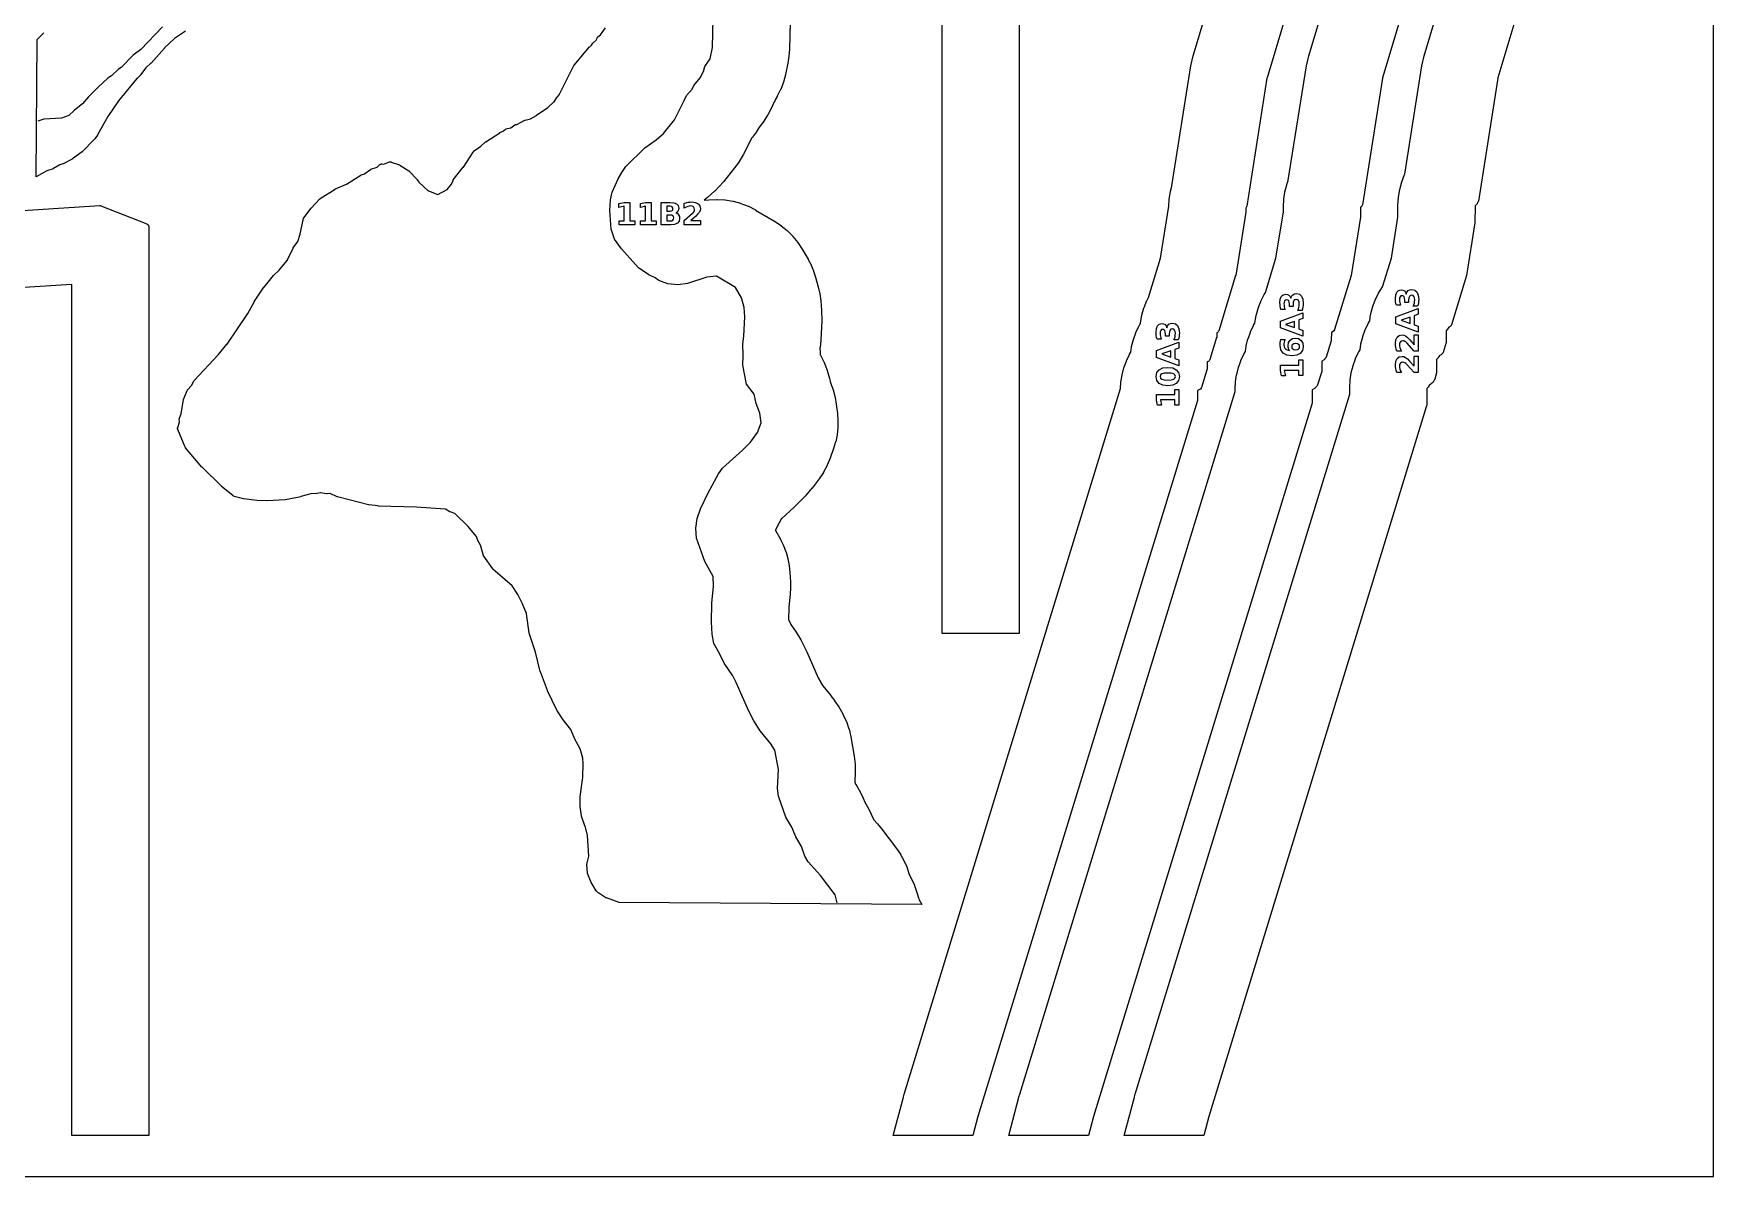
# Model space of a CAD drawing. Header units: millimetres. Extents: x 0 to 841, y 0 to 594.
# Drawn here: x 404.5 to 841, y 0 to 297 of the extents above; entities that cross this region are included whole.
import ezdxf

# ---------------------------------------------------------------- set-up
doc = ezdxf.new("R2010")
doc.units = ezdxf.units.MM
for name, color, linetype in [('CUT', 1, 'Continuous'), ('ENGRAVE', 5, 'Continuous'), ('SHEET_EDGE_DO_NOT_CUT', 8, 'Continuous')]:
    doc.layers.add(name, color=color, linetype=linetype)

msp = doc.modelspace()

# ---------------------------------------------------------------- linework, layer by layer
at = {"layer": 'CUT'}
msp.add_lwpolyline([(660.63, 141.13), (640.63, 141.13), (640.63, 543.34), (660.63, 543.34), (660.63, 141.13)], close=True, dxfattribs=at)
for points in [[(752.02, 375.7), (725.01, 285.48), (725, 285.45), (719.72, 252.11), (719.71, 252.06), (719.69, 252.01), (719.67, 251.96), (719.5, 251.63), (719.5, 251.62), (719.5, 251.61), (719.49, 250.69), (719.48, 250.62), (716.87, 234.16), (716.85, 234.09), (712.47, 219.78), (712.45, 219.74), (712.43, 219.71), (712.41, 219.67), (712.31, 219.5), (712.29, 219.47), (712.26, 219.43), (712.22, 219.4), (712.19, 219.37), (712.15, 219.34), (711.98, 219.24), (711.97, 219.23), (711.97, 219.22), (711.94, 218.13), (711.94, 218.08), (711.93, 218.04), (711.92, 218), (710.17, 212.29), (710.15, 212.24), (710.13, 212.2), (710.1, 212.15), (709.97, 211.96), (709.94, 211.92), (709.9, 211.88), (709.86, 211.84), (709.82, 211.81), (709.77, 211.79), (709.48, 211.66), (709.47, 211.65), (709.47, 211.64), (709.45, 210.03), (709.45, 209.98), (709.44, 209.94), (709.43, 209.89), (707.94, 205), (707.92, 204.95), (707.89, 204.9), (707.86, 204.85), (707.7, 204.63), (707.66, 204.59), (707.63, 204.55), (707.59, 204.52), (707.54, 204.49), (707.5, 204.47), (706.98, 204.24), (706.96, 204.23), (706.96, 204.22), (706.93, 201.79), (706.93, 201.74), (706.92, 201.7), (706.91, 201.65), (649.88, 15.55), (649.88, 15.54), (648.58, 10.62), (627.9, 10.62), (630.54, 20.63), (630.54, 20.64), (630.76, 21.4), (630.76, 21.41), (686.94, 204.76), (686.95, 204.77), (686.95, 204.79), (687.04, 206.38), (687.05, 206.43), (687.34, 208.26), (687.35, 208.31), (687.81, 210.11), (687.82, 210.15), (688.46, 211.9), (688.47, 211.94), (689.27, 213.62), (689.29, 213.66), (689.6, 214.18), (689.61, 214.19), (689.61, 214.21), (689.82, 215.62), (689.83, 215.67), (690.29, 217.47), (690.3, 217.51), (690.92, 219.26), (690.94, 219.3), (691.73, 220.98), (691.75, 221.03), (692.08, 221.59), (692.09, 221.6), (692.09, 221.61), (692.1, 221.79), (692.11, 221.84), (692.47, 223.8), (692.48, 223.85), (693.03, 225.76), (693.05, 225.81), (693.8, 227.66), (693.82, 227.7), (694.18, 228.39), (694.19, 228.4), (694.19, 228.41), (697.32, 238.63), (697.33, 238.66), (699.48, 252.19), (699.48, 252.21), (699.58, 253.93), (699.59, 253.98), (699.92, 255.96), (699.93, 256.01), (700.3, 257.39), (700.31, 257.42), (705.25, 288.58), (705.25, 288.61), (705.84, 291.19), (705.85, 291.22), (732.23, 379.34)], [(776.8, 358.28), (755.01, 285.48), (755, 285.45), (749.78, 252.49), (749.77, 252.45), (749.76, 252.41), (749.74, 252.37), (749.67, 252.21), (749.65, 252.16), (749.62, 252.11), (749.59, 252.07), (749.55, 252.04), (749.51, 252), (749.3, 251.85), (749.29, 251.84), (749.29, 251.83), (749.28, 249.36), (749.27, 249.32), (749.27, 249.29), (746.87, 234.16), (746.85, 234.09), (742.57, 220.12), (742.55, 220.07), (742.53, 220.02), (742.5, 219.98), (742.35, 219.76), (742.32, 219.72), (742.29, 219.69), (742.26, 219.66), (742.22, 219.63), (742.18, 219.61), (741.74, 219.36), (741.73, 219.36), (741.73, 219.34), (741.68, 217.29), (741.67, 217.24), (741.67, 217.2), (741.66, 217.15), (740.36, 212.92), (740.35, 212.88), (740.33, 212.84), (740.31, 212.8), (740.28, 212.76), (739.97, 212.36), (739.94, 212.32), (739.91, 212.29), (739.87, 212.26), (739.84, 212.24), (739.27, 211.88), (739.26, 211.87), (739.26, 211.86), (739.24, 209.34), (739.24, 209.29), (739.23, 209.24), (739.22, 209.2), (738.15, 205.69), (738.13, 205.64), (738.11, 205.6), (738.04, 205.46), (738.01, 205.42), (737.98, 205.38), (737.95, 205.34), (737.44, 204.83), (737.4, 204.79), (737.35, 204.76), (736.76, 204.39), (736.75, 204.38), (736.75, 204.37), (736.72, 201.1), (736.71, 201.05), (736.71, 201), (736.7, 200.96), (679.88, 15.55), (679.88, 15.54), (678.58, 10.62), (657.9, 10.62), (660.54, 20.63), (660.54, 20.64), (660.76, 21.4), (660.76, 21.41), (716.71, 203.99), (716.71, 204), (716.71, 204.02), (716.72, 204.62), (716.72, 204.65), (716.82, 206.49), (716.83, 206.54), (717.11, 208.35), (717.12, 208.4), (717.56, 210.18), (717.58, 210.23), (718.19, 211.96), (718.21, 212), (718.98, 213.67), (719, 213.71), (719.38, 214.36), (719.39, 214.37), (719.39, 214.38), (719.6, 215.8), (719.61, 215.85), (720.06, 217.64), (720.07, 217.69), (720.68, 219.43), (720.7, 219.47), (721.48, 221.15), (721.5, 221.2), (721.83, 221.77), (721.84, 221.78), (721.84, 221.8), (721.84, 221.8), (721.85, 221.84), (722.17, 223.71), (722.18, 223.76), (722.68, 225.59), (722.69, 225.64), (723.37, 227.41), (723.39, 227.46), (724.24, 229.16), (724.26, 229.2), (724.59, 229.73), (724.6, 229.73), (724.6, 229.74), (727.32, 238.63), (727.33, 238.66), (729.25, 250.72), (729.25, 250.73), (729.25, 250.73), (729.25, 251.96), (729.25, 251.98), (729.36, 253.89), (729.36, 253.94), (729.65, 255.82), (729.66, 255.87), (730.12, 257.71), (730.14, 257.76), (730.53, 258.86), (730.54, 258.87), (730.54, 258.88), (735.25, 288.58), (735.25, 288.61), (735.84, 291.19), (735.85, 291.22), (756.97, 361.77)], [(806.58, 357.52), (785.01, 285.48), (785, 285.45), (779.93, 253.48), (779.92, 253.43), (779.91, 253.39), (779.89, 253.34), (779.65, 252.84), (779.62, 252.79), (779.59, 252.75), (779.56, 252.71), (779.08, 252.2), (779.07, 252.2), (779.07, 252.18), (779.05, 247.92), (779.04, 247.88), (779.04, 247.84), (776.87, 234.16), (776.85, 234.09), (772.93, 221.32), (772.91, 221.27), (772.89, 221.22), (772.86, 221.18), (772.77, 221.05), (772.74, 221.01), (772.7, 220.97), (772.66, 220.94), (772.61, 220.91), (772.25, 220.7), (772.24, 220.69), (772.23, 220.68), (771.93, 220.18), (771.9, 220.14), (771.86, 220.09), (771.56, 219.77), (771.55, 219.76), (771.55, 219.75), (771.54, 216.89), (771.54, 216.85), (771.53, 216.8), (771.52, 216.75), (770.74, 214.15), (770.72, 214.11), (770.7, 214.07), (770.68, 214.03), (770.65, 213.99), (770.39, 213.65), (770.36, 213.62), (770.33, 213.59), (770.29, 213.56), (770.25, 213.53), (769.73, 213.22), (769.72, 213.21), (769.71, 213.2), (769.51, 212.82), (769.48, 212.77), (769.44, 212.73), (769.05, 212.29), (769.04, 212.28), (769.04, 212.27), (769.03, 208.98), (769.02, 208.92), (769.01, 208.86), (768.61, 207.23), (768.6, 207.18), (768.58, 207.13), (768.55, 207.09), (768.17, 206.44), (768.14, 206.4), (768.1, 206.36), (768.06, 206.32), (767.68, 205.99), (767.64, 205.96), (767.59, 205.93), (767.22, 205.73), (767.21, 205.73), (767.2, 205.72), (766.99, 205.32), (766.96, 205.27), (766.93, 205.23), (766.55, 204.8), (766.54, 204.79), (766.54, 204.78), (766.5, 200.4), (766.5, 200.36), (766.49, 200.31), (766.48, 200.26), (709.88, 15.55), (709.88, 15.54), (708.58, 10.62), (687.9, 10.62), (690.54, 20.63), (690.54, 20.64), (690.76, 21.4), (690.76, 21.41), (746.49, 203.28), (746.49, 203.29), (746.49, 203.3), (746.51, 205.04), (746.51, 205.06), (746.61, 206.94), (746.62, 206.99), (746.9, 208.84), (746.91, 208.88), (747.37, 210.69), (747.38, 210.74), (748.01, 212.5), (748.03, 212.54), (748.82, 214.24), (748.84, 214.28), (749.17, 214.83), (749.18, 214.84), (749.18, 214.85), (749.4, 216.31), (749.41, 216.36), (749.87, 218.19), (749.89, 218.24), (750.52, 220.02), (750.54, 220.06), (751.35, 221.77), (751.37, 221.81), (751.68, 222.32), (751.68, 222.33), (751.69, 222.35), (751.92, 223.87), (751.93, 223.92), (752.42, 225.81), (752.44, 225.86), (753.11, 227.69), (753.13, 227.74), (753.99, 229.5), (754.01, 229.54), (755.04, 231.2), (755.05, 231.21), (755.05, 231.22), (757.32, 238.63), (757.33, 238.67), (759.02, 249.29), (759.02, 249.3), (759.02, 249.31), (759.04, 252.38), (759.04, 252.41), (759.15, 254.43), (759.16, 254.48), (759.48, 256.46), (759.49, 256.51), (760.01, 258.45), (760.03, 258.5), (760.75, 260.37), (760.77, 260.42), (760.78, 260.45), (760.79, 260.46), (760.79, 260.47), (765.25, 288.58), (765.25, 288.61), (765.84, 291.19), (765.85, 291.22), (786.66, 360.72)], [(444.01, 297.67), (441.07, 295.69), (441.06, 295.68), (441.05, 295.68), (438.51, 293.27), (438.5, 293.25), (435.01, 289.33), (434.97, 289.29), (433.65, 288.12), (433.64, 288.11), (433.63, 288.1), (432.3, 286.26), (432.27, 286.23), (432.25, 286.2), (431.38, 285.35), (431.36, 285.33), (426.6, 279.52), (426.59, 279.5), (423.8, 275.47), (423.78, 275.45), (421.12, 270.67), (421.09, 270.63), (420.4, 269.63), (420.37, 269.6), (420.34, 269.57), (417.16, 266.3), (417.13, 266.27), (417.1, 266.24), (414.6, 264.42), (414.57, 264.4), (414.54, 264.38), (412.21, 263.18), (412.17, 263.17), (412.13, 263.15), (411.34, 262.89), (411.33, 262.89), (411.32, 262.88), (409.65, 261.91), (409.6, 261.88), (409.55, 261.87), (407.92, 261.33), (407.91, 261.32), (407.9, 261.32), (405.16, 259.74), (405.41, 295.48), (407.17, 297.23)], [(601.06, 300.07), (600.9, 292.97), (600.9, 292.95), (600.78, 291.14), (600.77, 291.09), (600.48, 289.31), (600.48, 289.29), (599.86, 286.34), (599.85, 286.32), (599.35, 284.4), (599.33, 284.35), (598.64, 282.51), (598.62, 282.46), (597.75, 280.7), (597.72, 280.65), (597.2, 279.82), (597.19, 279.81), (597.18, 279.79), (597, 279.3), (596.98, 279.26), (596.25, 277.72), (596.24, 277.7), (595.38, 276.09), (595.36, 276.07), (594.35, 274.38), (594.32, 274.34), (593.14, 272.75), (593.13, 272.74), (592.96, 272.53), (592.95, 272.52), (592.94, 272.51), (592.37, 271.55), (592.35, 271.51), (591.28, 270.05), (591.25, 270.01), (591.05, 269.78), (591.05, 269.78), (591.04, 269.77), (588.86, 265.5), (588.85, 265.48), (587.85, 263.76), (587.82, 263.71), (586.66, 262.1), (586.64, 262.08), (583.76, 258.49), (583.75, 258.48), (582.68, 257.25), (582.65, 257.22), (581.48, 256.08), (581.46, 256.07), (579.62, 254.43), (579.6, 254.41), (578.72, 253.72), (578.71, 253.71), (578.72, 253.71), (579.98, 253.83), (580, 253.83), (582.06, 253.92), (582.11, 253.92), (584.15, 253.8), (584.2, 253.79), (586.22, 253.46), (586.27, 253.44), (588.23, 252.9), (588.28, 252.88), (590.18, 252.13), (590.23, 252.11), (592.06, 251.16), (592.08, 251.15), (597.03, 248.23), (597.06, 248.21), (598.74, 247.1), (598.79, 247.07), (600.34, 245.79), (600.38, 245.76), (601.79, 244.33), (601.83, 244.29), (603.09, 242.73), (603.12, 242.68), (604.21, 240.99), (604.23, 240.96), (605.73, 238.35), (605.74, 238.33), (606.51, 236.87), (606.52, 236.83), (607.16, 235.32), (607.17, 235.28), (607.68, 233.71), (607.68, 233.69), (608.37, 231.21), (608.38, 231.18), (608.78, 229.41), (608.79, 229.36), (609.03, 227.56), (609.03, 227.53), (609.24, 225.09), (609.24, 225.05), (609.29, 222.4), (609.29, 222.36), (609.04, 217.39), (609.04, 217.36), (608.85, 215.44), (608.84, 215.42), (608.82, 215.26), (608.82, 215.25), (608.82, 215.24), (608.86, 214.08), (608.86, 214.06), (608.86, 213.62), (608.86, 213.6), (608.87, 213.59), (608.92, 213.52), (608.94, 213.47), (609.93, 211.56), (609.95, 211.51), (610.73, 209.51), (610.74, 209.45), (611.29, 207.36), (611.3, 207.33), (611.45, 206.63), (611.45, 206.61), (611.45, 206.6), (611.78, 205.79), (611.79, 205.77), (612.35, 204.15), (612.37, 204.11), (612.79, 202.46), (612.8, 202.42), (613.08, 200.73), (613.08, 200.71), (613.38, 198.23), (613.38, 198.21), (613.52, 196.41), (613.52, 196.36), (613.49, 194.57), (613.48, 194.52), (613.29, 192.74), (613.28, 192.69), (612.92, 190.94), (612.91, 190.89), (612.39, 189.17), (612.38, 189.14), (611.51, 186.67), (611.5, 186.65), (610.74, 184.8), (610.71, 184.76), (609.78, 183.01), (609.75, 182.97), (608.63, 181.31), (608.62, 181.29), (606.78, 178.85), (606.76, 178.82), (604.98, 176.77), (604.96, 176.75), (602.87, 174.65), (602.86, 174.64), (602.15, 173.96), (602.14, 173.95), (598.9, 171), (598.89, 170.99), (598.88, 170.98), (597.65, 168.72), (597.65, 168.7), (597.28, 167.91), (597.28, 167.9), (597.28, 167.89), (598.56, 165.57), (598.57, 165.55), (599.35, 163.97), (599.37, 163.93), (600, 162.29), (600.02, 162.25), (600.5, 160.56), (600.51, 160.51), (600.84, 158.79), (600.85, 158.74), (601.02, 156.98), (601.02, 156.96), (601.15, 154.48), (601.15, 154.46), (601.18, 152.95), (601.18, 152.91), (601.08, 151.4), (601.08, 151.38), (600.72, 147.81), (600.72, 147.79), (600.67, 144.72), (600.67, 144.7), (600.67, 144.69), (600.74, 144.56), (600.75, 144.55), (601.28, 143.44), (601.29, 143.43), (601.29, 143.42), (602.66, 141.42), (602.68, 141.4), (603.85, 139.46), (603.86, 139.43), (604.77, 137.72), (604.77, 137.7), (605.42, 136.37), (605.42, 136.35), (608.37, 129.58), (608.38, 129.57), (608.95, 128.5), (608.96, 128.48), (609.59, 127.5), (609.6, 127.48), (611.64, 124.94), (611.66, 124.92), (612.6, 123.64), (612.61, 123.63), (613.7, 122.02), (613.71, 122), (614.78, 120.22), (614.81, 120.17), (615.68, 118.3), (615.7, 118.26), (616.37, 116.3), (616.39, 116.25), (616.85, 114.23), (616.85, 114.2), (617.72, 109.22), (617.72, 109.2), (617.97, 107.16), (617.97, 107.11), (618, 105.06), (618, 105.03), (617.91, 102.55), (617.91, 102.54), (617.91, 102.53), (618.11, 101.96), (618.12, 101.95), (618.12, 101.94), (618.59, 101.17), (618.6, 101.15), (619.37, 99.77), (619.39, 99.73), (620.04, 98.29), (620.05, 98.27), (620.47, 97.24), (620.47, 97.23), (620.48, 97.22), (621.17, 96.08), (621.18, 96.06), (622.16, 94.22), (622.18, 94.17), (622.73, 92.81), (622.73, 92.8), (622.74, 92.79), (623.81, 91.61), (623.82, 91.6), (624.94, 90.24), (624.95, 90.22), (628.72, 85.23), (628.73, 85.21), (629.74, 83.73), (629.76, 83.7), (630.63, 82.14), (630.65, 82.1), (631.37, 80.48), (631.39, 80.44), (631.96, 78.74), (631.97, 78.72), (632.09, 78.3), (632.09, 78.29), (632.1, 78.28), (632.42, 77.68), (632.44, 77.66), (633.37, 75.67), (633.39, 75.62), (634.09, 73.54), (634.1, 73.51), (634.42, 72.37), (634.43, 72.35), (634.59, 71.95), (634.6, 71.92), (635.32, 70.66), (556.67, 71.21), (553.33, 72.36), (553.33, 72.36), (553.28, 72.38), (553.23, 72.41), (551.36, 73.57), (551.32, 73.59), (551.29, 73.62), (551.26, 73.65), (550.78, 74.15), (550.75, 74.19), (550.72, 74.23), (549.52, 76.09), (549.49, 76.13), (549.48, 76.17), (548.45, 78.69), (548.44, 78.74), (548.42, 78.79), (548.42, 78.84), (548.28, 81.03), (548.28, 81.08), (548.28, 81.12), (548.29, 81.17), (548.75, 83.22), (548.76, 83.23), (548.76, 83.24), (548.45, 88.61), (548.45, 88.62), (548.44, 88.63), (547.79, 91.11), (547.78, 91.14), (546.88, 93.6), (546.87, 93.65), (546.86, 93.7), (546.53, 96.17), (546.53, 96.23), (546.53, 98.67), (546.54, 98.74), (547.21, 103.65), (547.21, 103.68), (547.27, 107.39), (547.27, 107.4), (547.26, 108.63), (547.26, 108.65), (547.25, 108.66), (546.54, 111.12), (546.53, 111.13), (546.53, 111.14), (545.15, 113.59), (545.12, 113.65), (544.09, 116.16), (544.09, 116.17), (544.08, 116.18), (542.1, 118.63), (542.07, 118.67), (540.5, 121.13), (540.47, 121.18), (538.07, 126.22), (538.06, 126.26), (536.19, 131.16), (536.17, 131.21), (534.9, 136.24), (534.9, 136.25), (533.28, 141.2), (533.27, 141.25), (533.26, 141.29), (532.55, 146.24), (532.55, 146.25), (532.55, 146.26), (531.55, 148.76), (531.55, 148.78), (530.34, 151.23), (530.33, 151.26), (528.85, 153.5), (528.84, 153.51), (528.84, 153.51), (523.87, 157.83), (523.83, 157.87), (523.79, 157.91), (521.46, 161.15), (521.44, 161.19), (521.42, 161.23), (521.4, 161.27), (521.39, 161.31), (520.72, 163.82), (520.72, 163.83), (520.71, 163.85), (519.86, 165.4), (519.84, 165.44), (519.82, 165.48), (519.55, 166.33), (519.54, 166.34), (519.54, 166.35), (517.44, 168.86), (517.43, 168.88), (513.98, 172.28), (513.98, 172.29), (513.96, 172.3), (512.72, 172.7), (512.67, 172.72), (512.62, 172.74), (511.49, 173.39), (511.48, 173.4), (511.47, 173.4), (503.99, 173.89), (503.98, 173.89), (494.04, 174.22), (494, 174.23), (491.58, 174.5), (491.51, 174.51), (483.49, 176.57), (483.44, 176.58), (483.4, 176.6), (481.52, 177.48), (481.51, 177.49), (481.5, 177.49), (480.76, 177.41), (480.72, 177.41), (480.67, 177.41), (480.63, 177.42), (479.03, 177.67), (479.01, 177.67), (479, 177.67), (478.21, 177.49), (478.17, 177.48), (478.12, 177.48), (476.53, 177.41), (476.51, 177.41), (476.5, 177.4), (473.95, 176.66), (473.91, 176.65), (469.92, 175.82), (469.88, 175.82), (469.84, 175.81), (465.18, 175.6), (465.14, 175.6), (462.54, 175.7), (462.5, 175.7), (459.1, 176.07), (459.06, 176.07), (459.02, 176.08), (456.62, 176.73), (456.56, 176.75), (456.51, 176.77), (456.33, 176.87), (456.28, 176.89), (456.24, 176.93), (453.36, 179.32), (453.33, 179.35), (448.27, 184.31), (448.24, 184.34), (443.99, 189.36), (443.96, 189.4), (443.93, 189.44), (443.91, 189.49), (441.98, 194.09), (441.97, 194.13), (441.95, 194.18), (441.93, 194.31), (441.92, 194.36), (441.92, 194.41), (441.92, 194.45), (441.93, 194.5), (441.94, 194.55), (442.42, 196.1), (442.42, 196.11), (442.42, 196.12), (442.36, 196.81), (442.36, 196.87), (442.37, 196.92), (442.38, 196.97), (442.39, 197.02), (442.82, 198.2), (442.83, 198.22), (442.83, 198.23), (443.44, 201.82), (443.45, 201.88), (443.47, 201.93), (444.44, 204.27), (444.46, 204.32), (444.49, 204.36), (444.52, 204.4), (445.5, 205.56), (445.5, 205.57), (445.51, 205.58), (446.21, 206.83), (446.24, 206.88), (446.28, 206.93), (452.5, 213.55), (452.51, 213.56), (454.75, 216.3), (454.76, 216.31), (460.18, 224.23), (460.19, 224.26), (461.87, 227.41), (461.9, 227.46), (464.36, 231.07), (464.39, 231.11), (466.86, 234.15), (466.9, 234.2), (468.2, 235.44), (468.22, 235.46), (470.47, 238.15), (470.47, 238.16), (470.48, 238.17), (471.95, 241.27), (471.97, 241.31), (471.99, 241.35), (473.16, 242.96), (473.17, 242.97), (473.17, 242.99), (473.75, 244.91), (473.75, 244.93), (474.64, 248.96), (474.66, 249.01), (474.68, 249.06), (474.7, 249.11), (474.73, 249.16), (476.61, 251.6), (476.65, 251.64), (478.9, 254.02), (478.95, 254.06), (479, 254.1), (482.85, 256.58), (482.88, 256.6), (482.92, 256.62), (485.81, 257.84), (485.82, 257.84), (485.83, 257.85), (489.51, 260.25), (489.55, 260.27), (489.59, 260.29), (489.63, 260.31), (490.54, 260.59), (490.55, 260.6), (490.56, 260.6), (492.02, 261.66), (492.06, 261.69), (492.1, 261.71), (492.15, 261.73), (493.8, 262.32), (493.81, 262.33), (493.82, 262.34), (494.46, 262.95), (494.49, 262.98), (494.53, 263.01), (494.58, 263.03), (494.62, 263.05), (494.67, 263.06), (494.8, 263.1), (494.86, 263.12), (494.91, 263.12), (494.96, 263.12), (495.52, 263.1), (495.53, 263.1), (495.55, 263.1), (496.97, 263.63), (497.01, 263.64), (497.06, 263.65), (497.11, 263.66), (497.16, 263.66), (497.21, 263.66), (497.33, 263.64), (497.38, 263.63), (497.43, 263.62), (499.56, 262.88), (499.61, 262.86), (499.66, 262.83), (502.02, 261.31), (502.06, 261.29), (502.09, 261.26), (502.12, 261.23), (504.15, 259.04), (504.18, 259), (504.21, 258.97), (504.58, 258.4), (504.58, 258.39), (504.59, 258.38), (507.06, 256.12), (507.07, 256.12), (507.08, 256.11), (509.55, 255.16), (509.56, 255.16), (509.57, 255.16), (511.98, 256.47), (511.99, 256.47), (512, 256.48), (513.08, 257.88), (513.09, 257.88), (513.09, 257.89), (513.49, 258.85), (513.5, 258.89), (513.53, 258.93), (513.55, 258.97), (516.16, 262.28), (516.18, 262.3), (518.75, 266.22), (518.79, 266.27), (518.82, 266.31), (519.19, 266.67), (519.22, 266.69), (519.26, 266.72), (520.71, 267.72), (520.74, 267.74), (521.96, 268.84), (521.99, 268.86), (522.02, 268.88), (525.61, 271.25), (525.67, 271.29), (526.69, 271.76), (526.7, 271.77), (526.71, 271.78), (527.1, 272.12), (527.14, 272.15), (527.18, 272.17), (527.22, 272.2), (527.27, 272.21), (527.32, 272.23), (528.45, 272.5), (528.46, 272.5), (528.47, 272.51), (529.54, 273.26), (529.57, 273.29), (529.62, 273.31), (529.66, 273.33), (529.7, 273.34), (529.74, 273.35), (530.05, 273.4), (530.06, 273.4), (530.07, 273.41), (532.15, 274.48), (532.2, 274.51), (532.26, 274.53), (533.58, 274.86), (533.59, 274.86), (533.6, 274.86), (535.16, 275.75), (535.18, 275.76), (538.11, 277.76), (538.14, 277.79), (539.72, 279.25), (539.73, 279.26), (539.74, 279.27), (540.47, 280.41), (540.5, 280.44), (540.52, 280.47), (541.18, 281.2), (541.19, 281.21), (541.19, 281.22), (544.92, 288.68), (544.95, 288.73), (544.98, 288.78), (548.94, 293.53), (548.98, 293.57), (549.01, 293.6), (549.48, 293.98), (549.49, 293.98), (549.49, 294), (549.83, 294.53), (549.86, 294.57), (549.89, 294.61), (549.93, 294.64), (550.67, 295.29), (550.67, 295.3), (550.68, 295.31), (551.02, 295.99), (551.04, 296.03), (551.07, 296.07), (551.11, 296.11), (551.15, 296.15), (551.79, 296.67), (551.79, 296.68), (551.8, 296.69), (553.09, 298.53)], [(382.82, 249.81), (421.73, 252.32), (421.78, 252.32), (421.84, 252.31), (421.89, 252.3), (421.94, 252.28), (433.89, 247.55), (433.93, 247.54), (433.97, 247.51), (434, 247.49), (434.04, 247.46), (434.24, 247.28), (434.27, 247.25), (434.3, 247.21), (434.33, 247.17), (434.36, 247.13), (434.37, 247.08), (434.39, 247.03), (434.43, 246.88), (434.43, 246.84), (434.44, 246.8), (434.44, 246.76), (434.44, 10.62), (414.44, 10.62), (414.44, 231.79), (414.44, 231.81), (414.43, 231.81), (384.1, 229.85)]]:
    msp.add_lwpolyline(points, dxfattribs=at)
at = {"layer": 'ENGRAVE'}
for points in [[(437.99, 298.77), (432.36, 292.9), (430.4, 291.35), (427.29, 288.23), (426.56, 287.73), (424.77, 286.04), (423.82, 285.45), (421.26, 283.04), (418.76, 280.55), (417.22, 278.73), (415.1, 277.09), (413.65, 275.75), (411.75, 275.01), (407.2, 274.79), (405.56, 274.22)], [(613.35, 71.11), (612.75, 73.18), (608.97, 78.2), (605.8, 81.71), (604.9, 83.24), (604.04, 85.74), (602.53, 88.26), (601.51, 90.76), (599.94, 93.35), (598.03, 98.8), (597.83, 100.84), (598.02, 105.79), (597.15, 110.79), (596.05, 112.42), (593.34, 115.79), (591.69, 118.36), (590.35, 120.87), (587.08, 128.38), (586.17, 130.11), (583.92, 133.39), (582.72, 135.88), (581.25, 138.53), (580.79, 140.91), (580.66, 144.05), (580.73, 148.96), (581.18, 153.41), (581.05, 155.91), (578.89, 159.82), (576.72, 165.91), (576.55, 168.44), (576.94, 170.94), (577.83, 173.46), (579.75, 177.65), (582.43, 182.59), (583.52, 184.04), (588.69, 188.75), (590.79, 190.86), (592.64, 193.33), (593.53, 195.82), (593.22, 198.32), (592.22, 200.83), (591.7, 203.33), (589.79, 205.89), (588.77, 210.83), (588.87, 213.37), (588.77, 216.38), (589.06, 218.37), (589.31, 223.38), (589.1, 225.85), (588.41, 228.36), (586.89, 230.99), (581.91, 233.93), (579.41, 233.68), (574.4, 232.08), (571.87, 231.67), (569.3, 231.93), (566.94, 232.86), (566.04, 233.52), (564.37, 234.3), (561.68, 236.12), (557.25, 241.05), (555.44, 243.56), (554.59, 246.13), (554.24, 251.06), (554.37, 253.79), (554.86, 255.8), (556.41, 259.23), (557.33, 260.89), (558.37, 262.43), (563.31, 267.28), (566.3, 269.35), (568.16, 271), (571.05, 274.61), (573.59, 279.58), (574.13, 280.95), (575.66, 282.54), (576.06, 283.48), (577.72, 285.49), (578.59, 287.12), (578.91, 288.49), (580.28, 290.44), (580.91, 293.41), (581.08, 300.9)]]:
    msp.add_lwpolyline(points, dxfattribs=at)
for points in [[(575.24, 248.41), (577.8, 248.41), (577.8, 247.3), (573.56, 247.3), (573.56, 248.41), (575.69, 250.29), (575.94, 250.54), (576.11, 250.79), (576.22, 251.04), (576.25, 251.3), (576.18, 251.67), (575.98, 251.96), (575.66, 252.15), (575.24, 252.21), (574.88, 252.17), (574.47, 252.06), (574.04, 251.87), (573.58, 251.61), (573.58, 252.9), (574.08, 253.04), (574.58, 253.15), (575.07, 253.22), (575.56, 253.24), (576.49, 253.12), (577.18, 252.78), (577.62, 252.23), (577.76, 251.49), (577.7, 251.03), (577.52, 250.6), (577.14, 250.12), (576.48, 249.5), (575.24, 248.41)], [(556.64, 248.34), (557.97, 248.34), (557.97, 252.11), (556.6, 251.83), (556.6, 252.85), (557.96, 253.13), (559.39, 253.13), (559.39, 248.34), (560.72, 248.34), (560.72, 247.3), (556.64, 247.3), (556.64, 248.34)], [(562.2, 248.34), (563.53, 248.34), (563.53, 252.11), (562.17, 251.83), (562.17, 252.85), (563.52, 253.13), (564.95, 253.13), (564.95, 248.34), (566.28, 248.34), (566.28, 247.3), (562.2, 247.3), (562.2, 248.34)], [(571.35, 250.42), (571.78, 250.22), (572.1, 249.9), (572.3, 249.48), (572.37, 248.97), (572.23, 248.24), (571.8, 247.72), (571.08, 247.41), (570.06, 247.3), (567.57, 247.3), (567.57, 253.13), (569.83, 253.13), (570.87, 253.04), (571.59, 252.77), (571.99, 252.29), (572.13, 251.59), (572.08, 251.2), (571.93, 250.87), (571.69, 250.61), (571.35, 250.42)], [(569.9, 250.88), (570.22, 250.91), (570.44, 251.03), (570.58, 251.23), (570.63, 251.49), (570.58, 251.76), (570.44, 251.95), (570.22, 252.07), (569.9, 252.11), (569.07, 252.11), (569.07, 250.88), (569.9, 250.88)], [(569.95, 248.33), (570.35, 248.37), (570.64, 248.52), (570.81, 248.76), (570.86, 249.09), (570.81, 249.43), (570.64, 249.66), (570.35, 249.81), (569.95, 249.85), (569.07, 249.85), (569.07, 248.33), (569.95, 248.33)], [(731.16, 228.23), (731.37, 228.75), (731.69, 229.12), (732.12, 229.35), (732.65, 229.43), (733.41, 229.26), (733.97, 228.77), (734.31, 227.95), (734.42, 226.83), (734.4, 226.38), (734.35, 225.93), (734.26, 225.48), (734.13, 225.04), (732.97, 225.04), (733.16, 225.46), (733.29, 225.87), (733.37, 226.29), (733.4, 226.69), (733.34, 227.22), (733.19, 227.61), (732.94, 227.85), (732.59, 227.93), (732.24, 227.85), (731.99, 227.6), (731.84, 227.2), (731.79, 226.64), (731.79, 226.04), (730.82, 226.04), (730.82, 226.67), (730.77, 227.16), (730.64, 227.51), (730.42, 227.72), (730.1, 227.79), (729.8, 227.72), (729.58, 227.52), (729.44, 227.19), (729.4, 226.76), (729.42, 226.39), (729.48, 226.02), (729.58, 225.65), (729.72, 225.29), (728.62, 225.29), (728.51, 225.73), (728.43, 226.17), (728.38, 226.6), (728.37, 227.03), (728.46, 228.02), (728.74, 228.73), (729.21, 229.15), (729.86, 229.29), (730.33, 229.23), (730.7, 229.02), (730.98, 228.69), (731.16, 228.23)], [(761.16, 229.32), (761.37, 229.84), (761.69, 230.22), (762.12, 230.45), (762.65, 230.53), (763.41, 230.36), (763.97, 229.86), (764.31, 229.04), (764.42, 227.92), (764.4, 227.47), (764.35, 227.02), (764.26, 226.57), (764.13, 226.13), (762.97, 226.13), (763.16, 226.55), (763.29, 226.97), (763.37, 227.38), (763.4, 227.79), (763.35, 228.31), (763.19, 228.7), (762.94, 228.94), (762.6, 229.02), (762.25, 228.94), (761.99, 228.7), (761.84, 228.29), (761.79, 227.73), (761.79, 227.13), (760.82, 227.13), (760.82, 227.76), (760.77, 228.26), (760.64, 228.61), (760.42, 228.82), (760.1, 228.88), (759.8, 228.82), (759.58, 228.61), (759.44, 228.29), (759.4, 227.85), (759.42, 227.49), (759.48, 227.12), (759.58, 226.75), (759.72, 226.38), (758.62, 226.38), (758.51, 226.82), (758.43, 227.26), (758.38, 227.7), (758.37, 228.12), (758.46, 229.12), (758.74, 229.82), (759.21, 230.25), (759.87, 230.39), (760.33, 230.32), (760.7, 230.12), (760.98, 229.78), (761.16, 229.32)], [(733.24, 222.58), (733.24, 220.23), (734.31, 219.86), (734.31, 218.35), (728.47, 220.51), (728.47, 222.3), (734.31, 224.46), (734.31, 222.95), (733.24, 222.58)], [(763.24, 223.68), (763.24, 221.33), (764.31, 220.96), (764.31, 219.44), (758.47, 221.6), (758.47, 223.4), (764.31, 225.56), (764.31, 224.05), (763.24, 223.68)], [(762.16, 221.7), (762.16, 223.3), (759.84, 222.5), (762.16, 221.7)], [(698.97, 220.56), (699.18, 221.08), (699.5, 221.46), (699.93, 221.69), (700.46, 221.77), (701.22, 221.6), (701.78, 221.1), (702.12, 220.28), (702.23, 219.16), (702.21, 218.71), (702.16, 218.26), (702.07, 217.81), (701.94, 217.37), (700.78, 217.37), (700.96, 217.79), (701.1, 218.21), (701.18, 218.62), (701.21, 219.03), (701.15, 219.55), (701, 219.94), (700.75, 220.18), (700.4, 220.26), (700.05, 220.18), (699.8, 219.94), (699.65, 219.53), (699.6, 218.97), (699.6, 218.37), (698.63, 218.37), (698.63, 219), (698.58, 219.5), (698.45, 219.85), (698.23, 220.06), (697.91, 220.12), (697.61, 220.06), (697.39, 219.85), (697.25, 219.53), (697.21, 219.09), (697.23, 218.73), (697.29, 218.36), (697.39, 217.99), (697.53, 217.62), (696.43, 217.62), (696.32, 218.06), (696.24, 218.5), (696.19, 218.94), (696.18, 219.36), (696.27, 220.36), (696.55, 221.06), (697.02, 221.49), (697.67, 221.63), (698.14, 221.56), (698.51, 221.36), (698.79, 221.02), (698.97, 220.56)], [(732.16, 220.61), (732.16, 222.2), (729.84, 221.41), (732.16, 220.61)], [(763.2, 216.14), (763.2, 218.71), (764.31, 218.71), (764.31, 214.47), (763.2, 214.47), (761.32, 216.6), (761.07, 216.85), (760.82, 217.02), (760.57, 217.12), (760.31, 217.16), (759.94, 217.09), (759.65, 216.88), (759.46, 216.56), (759.4, 216.15), (759.43, 215.78), (759.55, 215.38), (759.73, 214.95), (759.99, 214.49), (758.71, 214.49), (758.57, 214.99), (758.46, 215.49), (758.39, 215.98), (758.37, 216.46), (758.48, 217.39), (758.83, 218.09), (759.38, 218.53), (760.12, 218.67), (760.58, 218.61), (761, 218.42), (761.49, 218.04), (762.11, 217.39), (763.2, 216.14)], [(701.05, 214.92), (701.05, 212.57), (702.12, 212.2), (702.12, 210.68), (696.28, 212.84), (696.28, 214.64), (702.12, 216.8), (702.12, 215.29), (701.05, 214.92)], [(699.97, 212.94), (699.97, 214.54), (697.65, 213.74), (699.97, 212.94)], [(728.63, 217.5), (729.7, 217.5), (729.55, 217.14), (729.44, 216.8), (729.38, 216.47), (729.36, 216.16), (729.45, 215.56), (729.73, 215.11), (730.2, 214.81), (730.84, 214.67), (730.67, 214.94), (730.55, 215.23), (730.48, 215.55), (730.46, 215.89), (730.59, 216.7), (730.98, 217.33), (731.59, 217.74), (732.35, 217.88), (733.2, 217.73), (733.85, 217.27), (734.28, 216.55), (734.42, 215.62), (734.23, 214.61), (733.65, 213.86), (732.72, 213.4), (731.47, 213.24), (730.18, 213.42), (729.2, 213.97), (728.58, 214.83), (728.38, 215.97), (728.39, 216.36), (728.44, 216.75), (728.52, 217.12), (728.63, 217.5)], [(731.43, 215.64), (731.49, 215.29), (731.68, 215.05), (732, 214.9), (732.45, 214.85), (732.9, 214.9), (733.22, 215.05), (733.41, 215.29), (733.47, 215.64), (733.41, 215.99), (733.22, 216.23), (732.9, 216.38), (732.45, 216.43), (732, 216.38), (731.68, 216.23), (731.49, 215.99), (731.43, 215.64)], [(699.21, 210.26), (700.49, 210.11), (701.44, 209.64), (702.03, 208.88), (702.23, 207.86), (702.03, 206.84), (701.44, 206.09), (700.49, 205.62), (699.21, 205.46), (697.92, 205.62), (696.97, 206.09), (696.37, 206.84), (696.18, 207.86), (696.37, 208.88), (696.97, 209.64), (697.92, 210.11), (699.21, 210.26)], [(733.27, 208.11), (733.27, 209.44), (729.5, 209.44), (729.78, 208.08), (728.75, 208.08), (728.47, 209.43), (728.47, 210.86), (733.27, 210.86), (733.27, 212.19), (734.31, 212.19), (734.31, 208.11), (733.27, 208.11)], [(763.2, 210.58), (763.2, 213.14), (764.31, 213.14), (764.31, 208.9), (763.2, 208.9), (761.32, 211.03), (761.07, 211.28), (760.82, 211.46), (760.57, 211.56), (760.31, 211.59), (759.94, 211.52), (759.65, 211.32), (759.46, 211), (759.4, 210.58), (759.43, 210.22), (759.55, 209.81), (759.73, 209.38), (759.99, 208.92), (758.71, 208.92), (758.57, 209.43), (758.46, 209.92), (758.39, 210.42), (758.37, 210.9), (758.48, 211.83), (758.83, 212.52), (759.38, 212.96), (760.12, 213.1), (760.58, 213.04), (761, 212.86), (761.49, 212.48), (762.11, 211.82), (763.2, 210.58)], [(699.19, 208.76), (698.26, 208.71), (697.65, 208.55), (697.32, 208.28), (697.21, 207.86), (697.32, 207.45), (697.65, 207.17), (698.26, 207.02), (699.19, 206.96), (700.14, 207.02), (700.75, 207.17), (701.09, 207.45), (701.21, 207.86), (701.09, 208.28), (700.75, 208.55), (700.14, 208.71), (699.19, 208.76)], [(701.08, 200.45), (701.08, 201.78), (697.31, 201.78), (697.59, 200.41), (696.56, 200.41), (696.28, 201.77), (696.28, 203.2), (701.08, 203.2), (701.08, 204.53), (702.12, 204.53), (702.12, 200.45), (701.08, 200.45)]]:
    msp.add_lwpolyline(points, close=True, dxfattribs=at)
at = {"layer": 'SHEET_EDGE_DO_NOT_CUT'}
msp.add_lwpolyline([(0, 0), (841, 0), (841, 594), (0, 594)], close=True, dxfattribs=at)

doc.saveas('drawing.dxf')
